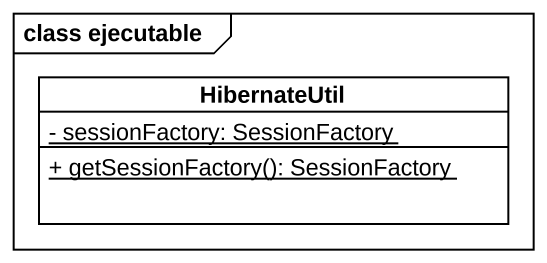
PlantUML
@startuml
mainframe class ejecutable
hide circle
hide empty members
skinparam classAttributeIconSize 0
class HibernateUtil {
  {static} - sessionFactory: SessionFactory
  {static} + getSessionFactory(): SessionFactory
}
@enduml
